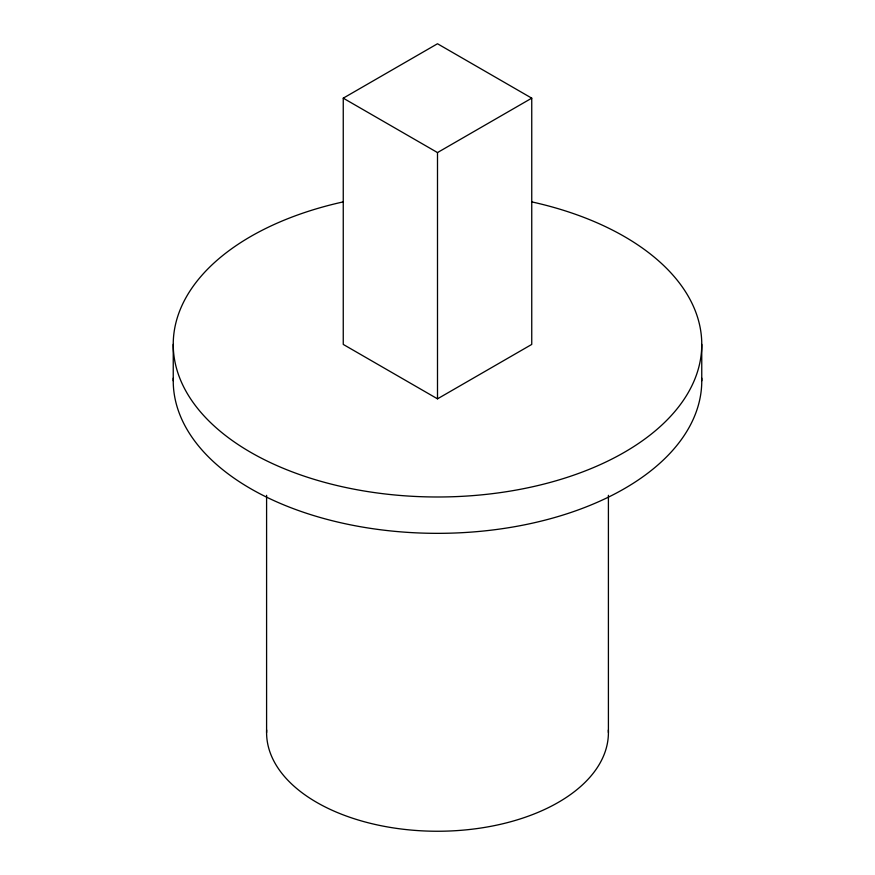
<?xml version="1.0" encoding="UTF-8"?>
<svg xmlns="http://www.w3.org/2000/svg" width="875" height="875" viewBox="0 0 875 875"><rect width="100%" height="100%" fill="white"/><g stroke="black" fill="none" stroke-linecap="round" stroke-linejoin="round"><path stroke-width="1.31" d="M343.252 98.164L437.5 43.75L531.748 98.164L531.748 344.422L437.5 398.836L343.252 344.422L343.252 98.164L437.5 152.567L531.748 98.164M701.761 344.422L701.761 380.778M608.409 495.316L608.409 732.572M437.5 152.567L437.5 398.836M266.591 495.316L266.591 732.572M173.239 344.422L173.239 380.778M608.355 730.013A170.909 98.678 0 0 1 437.5 831.25A170.909 98.678 0 0 1 266.645 730.013M701.728 378.131A264.261 152.567 0 0 1 437.5 533.345A264.261 152.567 0 0 1 173.272 378.131M531.902 201.917A264.261 152.567 0 0 1 648.616 436.188A264.261 152.567 0 0 1 226.384 436.188A264.261 152.567 0 0 1 343.098 201.917"/></g></svg>
